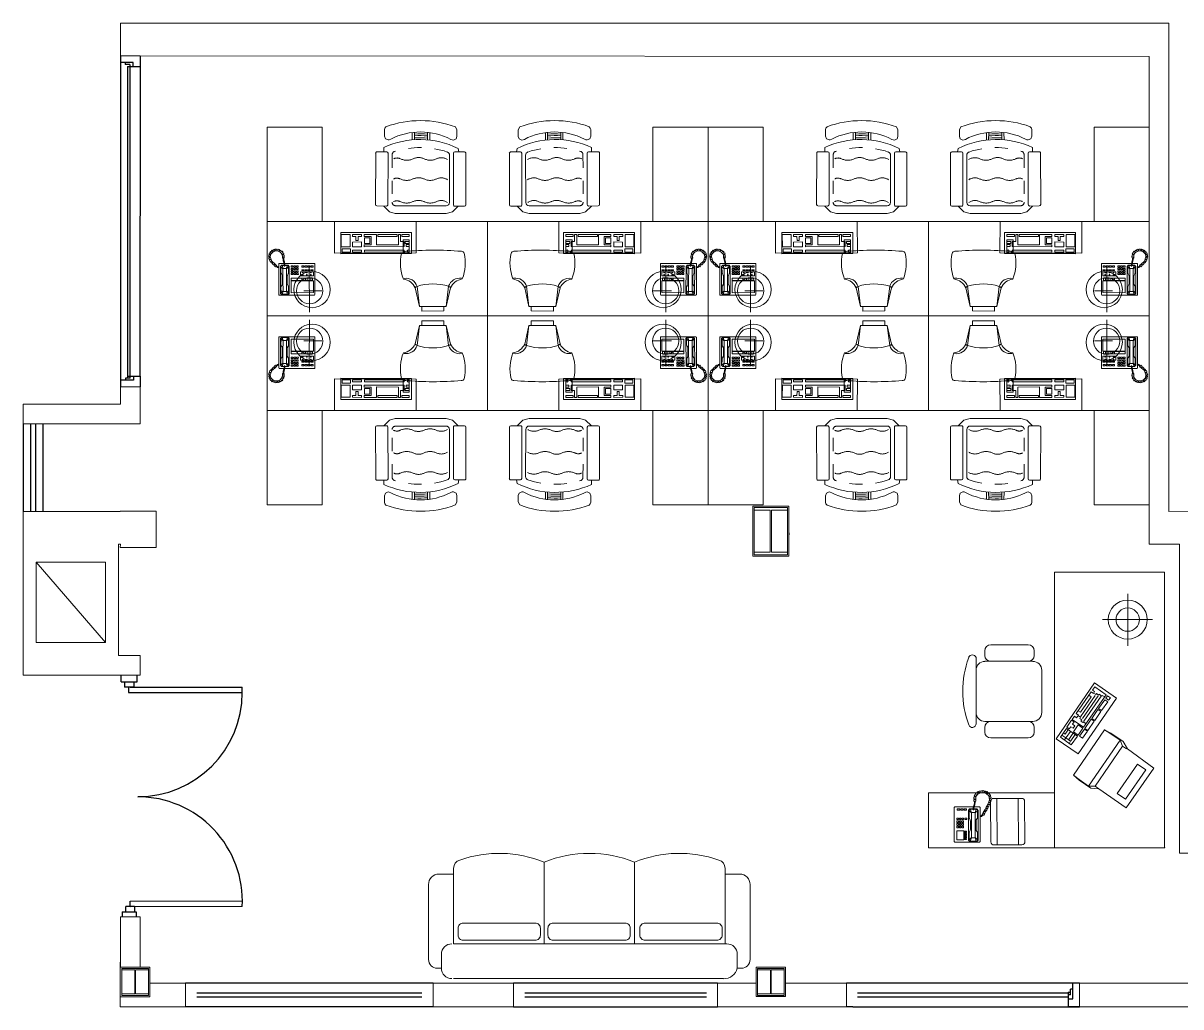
# Model space of a CAD drawing. Header units: metres. Extents: x 0 to 33, y -1109 to 20.
# Drawn here: x 19.23 to 28.05, y 12.66 to 20.16 of the extents above; entities that cross this region are included whole.
import ezdxf

# ---------------------------------------------------------------- set-up
doc = ezdxf.new("R2010")
doc.units = ezdxf.units.M
doc.header["$LTSCALE"] = 0.25
doc.linetypes.add('DASHED2', pattern=[0.375, 0.25, -0.125])
for name, color, linetype, lineweight in [('EDIFICIO', 7, 'Continuous', 18), ('ESTRUCTURAL', 7, 'Continuous', 15), ('MUEBLES', 9, 'Continuous', 5)]:
    doc.layers.add(name, color=color, linetype=linetype, lineweight=lineweight)
doc.layers.add('PUERTA', color=7, linetype='Continuous')
doc.layers.add('VENTANA', color=9, linetype='Continuous')
doc.layers.get('0').off()

# ---------------------------------------------------------------- blocks, each defined once
blk = doc.blocks.new('columna')
at = {"layer": 'ESTRUCTURAL'}
for p, q in [((-0.2558, 0.3603), (0, 0.3603)), ((-0.2558, 0.3404), (-0.2558, 0.3603)), ((-0.1335, 0.3604), (-0.1335, 0.3603)), ((-0.1223, 0.3604), (-0.1223, 0.3603)), ((0, 0.3603), (0, 0.3404)), ((-0.1335, 0.3404), (-0.2558, 0.3404)), ((-0.1335, 0.3404), (-0.1335, 0.0199)), ((0, 0.3404), (-0.1223, 0.3404)), ((-0.1223, 0.3404), (-0.1223, 0.0199)), ((-0.1335, 0.0199), (-0.2558, 0.0199)), ((-0.2558, 0.0199), (-0.2558, 0)), ((-0.2558, 0), (0, 0)), ((-0.1335, 0), (-0.1335, 0)), ((0, 0.0199), (-0.1223, 0.0199)), ((-0.1223, 0), (-0.1223, 0)), ((0, 0), (0, 0.0199))]:
    blk.add_line(p, q, dxfattribs=at)
blk = doc.blocks.new('iiiiiiiiiiiii')
at = {"layer": 'ESTRUCTURAL'}
for p, q in [((0.0101, 0.105), (0.0101, 0.204)), ((0.19299, 0.204), (0.19299, 0.105)), ((0.0101, 0.105), (0.19299, 0.105)), ((0.0101, 0), (0.0101, 0.099)), ((0.0101, 0.099), (0.19299, 0.099)), ((0.19299, 0.099), (0.19299, 0))]:
    blk.add_line(p, q, dxfattribs=at)
blk.add_lwpolyline([(0, 0.204), (0.204, 0.204), (0.204, 0), (0, 0)], close=True, dxfattribs=at)
blk = doc.blocks.new('pook')
at = {"layer": 'PUERTA'}
for p, q in [((0.111, 0.082), (0.111, 1.133)), ((0.161, 1.133), (0.111, 1.131)), ((0.161, 0.068), (0.161, 1.133)), ((2.114, 0.083), (2.113, 1.133)), ((2.164, 0.083), (2.163, 1.133)), ((0.06, 0.15), (0, 0.15)), ((0.061, 0), (0.06, 0.15)), ((0.06, 0.117), (0.11, 0.117)), ((0.11, 0.117), (0.11, 0.029)), ((2.164, 0.124), (2.164, 0.042)), ((2.164, 0.124), (2.214, 0.124)), ((2.214, 0.007), (2.214, 0.138)), ((2.214, 0.138), (2.259, 0.138)), ((0.061, 0), (0, 0)), ((0.06, 0.029), (0.11, 0.029)), ((0.11, 0.068), (0.16, 0.068)), ((2.164, 0.083), (2.114, 0.083)), ((2.214, 0.042), (2.164, 0.042)), ((2.214, 0.007), (2.259, 0.007))]:
    blk.add_line(p, q, dxfattribs=at)
for centre, radius, start, end in [((0.161, 0.156), 0.976, 0.0193, 90.0193), ((2.116, 0.156), 0.978, 87.208, 179.9706)]:
    blk.add_arc(centre, radius, start, end, dxfattribs=at)
blk = doc.blocks.new('A$C7FC67F2A')
for p, q in [((0, 0), (0, 1400)), ((0, 1400), (599.8, 1400)), ((599.8, 1400), (599.8, 0)), ((599.8, 1400), (599.8, 1050)), ((1199.8, 1400), (599.8, 1400)), ((1199.8, 1050), (1199.8, 1400)), ((132.1, 1322.9), (134.9, 1325.8)), ((134.9, 1325.8), (330.1, 1326.2)), ((307.8, 1334.6), (304.6, 1326.1)), ((311.8, 1338.6), (307.8, 1334.6)), ((310.3, 1326.1), (312, 1332.4)), ((314.5, 1341.6), (311.8, 1338.6)), ((312, 1332.4), (316.5, 1338.1)), ((315, 1349.3), (312.5, 1346.8)), ((312.5, 1346.8), (314.5, 1341.6)), ((319.2, 1347.3), (315, 1349.3)), ((320.5, 1354.6), (316.5, 1350.8)), ((316.5, 1350.8), (319.2, 1347.3)), ((316.5, 1338.1), (318.5, 1339.6)), ((318.5, 1339.6), (318.2, 1342.6)), ((318.2, 1342.6), (321.2, 1339.6)), ((328.7, 1351.6), (320.5, 1354.6)), ((321.2, 1339.6), (331.4, 1351.1)), ((330.9, 1365.8), (324.7, 1359.3)), ((324.7, 1359.3), (328.7, 1351.6)), ((330.1, 1326.2), (332.9, 1323.3)), ((339.9, 1364.3), (330.9, 1365.8)), ((331.4, 1351.1), (347.4, 1369.8)), ((332.9, 1323.3), (333, 1292.8)), ((341.6, 1376.3), (335.9, 1370.8)), ((335.9, 1370.8), (339.9, 1364.3)), ((347.8, 1374), (341.6, 1376.3)), ((355.5, 1385.3), (347, 1382.7)), ((347, 1382.7), (347.8, 1374.1)), ((347.8, 1370.1), (374.7, 1379.6)), ((358.7, 1377), (355.5, 1385.3)), ((365, 1388.1), (358.4, 1386.1)), ((358.4, 1386.1), (358.7, 1377)), ((370.7, 1382.1), (365, 1388.1)), ((374.9, 1391.3), (370.7, 1389.9)), ((370.7, 1389.9), (370.7, 1382.1)), ((374.7, 1379.6), (393.2, 1375.6)), ((377.5, 1382.5), (374.9, 1391.3)), ((381.7, 1389.9), (377.5, 1382.5)), ((387.5, 1388.8), (381.7, 1389.9)), ((387.2, 1379.9), (387.5, 1388.8)), ((394.9, 1386.8), (387.2, 1379.9)), ((393.2, 1375.6), (405.6, 1363)), ((400.7, 1384.5), (394.9, 1386.8)), ((398.1, 1376.2), (400.7, 1384.5)), ((405.8, 1380.2), (398.1, 1376.2)), ((411.4, 1329.3), (403.4, 1314.1)), ((405.6, 1363), (412.8, 1346.5)), ((409.3, 1376.5), (405.8, 1380.2)), ((405.9, 1368.5), (409.3, 1376.5)), ((413.6, 1371.9), (405.9, 1368.5)), ((410.2, 1361.3), (417.6, 1367.4)), ((418.8, 1362.2), (410.2, 1361.3)), ((412.8, 1346.5), (411.4, 1329.3)), ((412, 1323), (421.4, 1322.1)), ((417.7, 1316.1), (412, 1323)), ((417.6, 1367.4), (413.6, 1371.9)), ((415.3, 1351), (421.1, 1357.6)), ((423.1, 1350.8), (415.3, 1351)), ((415.4, 1342.2), (424.5, 1345.3)), ((423.7, 1340.2), (415.4, 1342.2)), ((415.4, 1331.9), (423.1, 1335.3)), ((423.1, 1328.2), (415.4, 1331.9)), ((421.1, 1357.6), (418.8, 1362.2)), ((421.4, 1322.1), (423.1, 1328.2)), ((424.5, 1345.3), (423.1, 1350.8)), ((423.1, 1335.3), (423.7, 1340.2)), ((132.5, 1099.4), (132.1, 1322.9)), ((136.4, 1307.4), (143.4, 1314.5)), ((136.5, 1264.9), (136.4, 1307.4)), ((143.5, 1259.3), (136.5, 1264.9)), ((137.8, 1304.5), (140.6, 1310.2)), ((156.2, 1297.5), (137.8, 1304.5)), ((137.9, 1270.6), (137.8, 1304.5)), ((156.2, 1277.7), (137.9, 1270.6)), ((137.9, 1270.6), (140.7, 1264.9)), ((140.6, 1310.2), (146.3, 1311.6)), ((140.7, 1264.9), (146.4, 1263.5)), ((143.4, 1314.5), (313.2, 1314.8)), ((314.7, 1259.6), (143.5, 1259.3)), ((146.3, 1311.6), (184.4, 1311.7)), ((146.3, 1311.6), (159, 1298.9)), ((146.4, 1263.5), (159.1, 1276.3)), ((146.4, 1263.5), (184.5, 1263.6)), ((159, 1298.9), (156.2, 1297.5)), ((156.2, 1297.5), (156.2, 1277.7)), ((159.1, 1276.3), (156.2, 1277.7)), ((222.7, 1299.1), (159, 1298.9)), ((222.7, 1276.4), (159.1, 1276.3)), ((184.4, 1311.7), (191.5, 1308.9)), ((184.5, 1263.6), (191.6, 1266.5)), ((191.5, 1308.9), (198.6, 1304.7)), ((191.6, 1266.5), (198.7, 1270.7)), ((198.6, 1304.7), (208.5, 1303.3)), ((198.7, 1270.7), (208.6, 1272.2)), ((208.5, 1303.3), (222.7, 1303.3)), ((208.6, 1272.2), (222.7, 1272.2)), ((249.5, 1303.4), (222.7, 1303.3)), ((222.7, 1299.1), (299, 1299.2)), ((222.7, 1276.4), (299.1, 1276.6)), ((249.6, 1272.2), (222.7, 1272.2)), ((259.4, 1304.8), (249.5, 1303.4)), ((259.5, 1270.8), (249.6, 1272.2)), ((266.5, 1309), (259.4, 1304.8)), ((266.6, 1266.6), (259.5, 1270.8)), ((273.6, 1311.9), (266.5, 1309)), ((273.7, 1263.8), (266.6, 1266.6)), ((311.8, 1312), (273.6, 1311.9)), ((311.8, 1263.9), (273.7, 1263.8)), ((311.8, 1312), (299, 1299.2)), ((299, 1299.2), (301.9, 1297.8)), ((299.1, 1276.6), (301.9, 1278)), ((311.8, 1263.9), (299.1, 1276.6)), ((301.9, 1297.8), (320.3, 1304.9)), ((301.9, 1297.8), (301.9, 1278)), ((301.9, 1278), (320.3, 1271)), ((317.4, 1310.6), (311.8, 1312)), ((317.5, 1265.3), (311.8, 1263.9)), ((313.2, 1314.8), (321.7, 1307.7)), ((321.7, 1266.7), (314.7, 1259.6)), ((327.4, 1291.6), (316, 1290.8)), ((316, 1290.8), (316, 1286.5)), ((316, 1286.5), (328.2, 1286.7)), ((320.3, 1304.9), (317.4, 1310.6)), ((320.3, 1271), (317.5, 1265.3)), ((320.3, 1291.1), (320.3, 1304.9)), ((320.3, 1271), (320.3, 1286.6)), ((321.7, 1307.7), (321.7, 1291.2)), ((321.7, 1286.6), (321.7, 1266.7)), ((336.5, 1293.6), (327.4, 1291.6)), ((328.2, 1286.7), (342.6, 1290.2)), ((333, 1287.9), (333.4, 1099.8)), ((350, 1297.1), (336.5, 1293.6)), ((342.6, 1290.2), (356, 1293.7)), ((356.9, 1298), (350, 1297.1)), ((356, 1293.7), (363.5, 1293.4)), ((364.3, 1297.7), (356.9, 1298)), ((363.5, 1293.4), (365.2, 1294.3)), ((368, 1302.9), (364.3, 1297.7)), ((365.2, 1294.3), (368.3, 1291.1)), ((374.6, 1301.7), (368, 1302.9)), ((368.3, 1291.1), (375.2, 1290.6)), ((373.6, 1298.9), (378.5, 1290.9)), ((375.2, 1290.6), (373.6, 1298.9)), ((389.7, 1303.2), (374.6, 1301.7)), ((378.5, 1290.9), (386.2, 1291.4)), ((386.2, 1291.4), (387.1, 1300.6)), ((387.1, 1300.6), (393.4, 1292.6)), ((403.4, 1314.1), (389.7, 1303.2)), ((393.4, 1292.6), (400, 1296.3)), ((400, 1296.3), (398.2, 1304.9)), ((398.2, 1304.9), (406.3, 1300.9)), ((406.3, 1300.9), (411.4, 1305.2)), ((411.4, 1305.2), (406.5, 1311.8)), ((406.5, 1311.8), (414.3, 1310.7)), ((414.3, 1310.7), (417.7, 1316.1)), ((222.8, 1246.7), (147.8, 1246.6)), ((147.8, 1246.6), (148.1, 1105.1)), ((223.1, 1105.3), (222.8, 1246.7)), ((239.7, 1246.8), (225.6, 1246.7)), ((225.6, 1246.7), (225.9, 1110.9)), ((225.7, 1178.8), (239.9, 1178.9)), ((240, 1111), (239.7, 1246.8)), ((255.4, 1188.8), (255.6, 1105.3)), ((280.9, 1188.8), (255.4, 1188.8)), ((262.4, 1246.8), (270.9, 1246.8)), ((262.4, 1235.5), (262.4, 1246.8)), ((270.9, 1235.5), (262.4, 1235.5)), ((262.4, 1218.5), (262.4, 1229.8)), ((262.4, 1229.8), (270.9, 1229.8)), ((270.9, 1218.5), (262.4, 1218.5)), ((262.4, 1212.9), (270.9, 1212.9)), ((262.5, 1201.5), (262.4, 1212.9)), ((271, 1201.6), (262.5, 1201.5)), ((270.9, 1246.8), (270.9, 1235.5)), ((270.9, 1229.8), (270.9, 1218.5)), ((270.9, 1212.9), (271, 1201.6)), ((277.9, 1246.8), (286.4, 1246.9)), ((278, 1235.5), (277.9, 1246.8)), ((286.4, 1235.5), (278, 1235.5)), ((278, 1229.9), (286.5, 1229.9)), ((278, 1218.5), (278, 1229.9)), ((286.5, 1218.6), (278, 1218.5)), ((278, 1212.9), (286.5, 1212.9)), ((278, 1201.6), (278, 1212.9)), ((286.5, 1201.6), (278, 1201.6)), ((281, 1105.4), (280.9, 1188.8)), ((286.4, 1246.9), (286.4, 1235.5)), ((286.5, 1229.9), (286.5, 1218.6)), ((286.5, 1212.9), (286.5, 1201.6)), ((288, 1180.4), (288, 1166.2)), ((293.6, 1180.4), (288, 1180.4)), ((293.5, 1246.9), (302, 1246.9)), ((293.5, 1235.6), (293.5, 1246.9)), ((302, 1235.6), (293.5, 1235.6)), ((293.7, 1166.2), (293.6, 1180.4)), ((295, 1218.6), (294.9, 1229.9)), ((294.9, 1229.9), (303.4, 1229.9)), ((303.5, 1218.6), (295, 1218.6)), ((295, 1201.6), (295, 1212.9)), ((295, 1212.9), (303.5, 1212.9)), ((303.5, 1201.6), (295, 1201.6)), ((302, 1246.9), (302, 1235.6)), ((303.4, 1229.9), (303.5, 1218.6)), ((303.5, 1212.9), (303.5, 1201.6)), ((309.2, 1166.3), (309.2, 1180.4)), ((309.2, 1180.4), (317.7, 1180.4)), ((310.5, 1235.6), (310.5, 1246.9)), ((310.5, 1246.9), (319, 1246.9)), ((319, 1235.6), (310.5, 1235.6)), ((310.5, 1229.9), (319, 1229.9)), ((310.5, 1218.6), (310.5, 1229.9)), ((319, 1218.6), (310.5, 1218.6)), ((310.5, 1213), (319, 1213)), ((310.6, 1201.6), (310.5, 1213)), ((319, 1201.7), (310.6, 1201.6)), ((317.7, 1180.4), (317.7, 1166.3)), ((319, 1246.9), (319, 1235.6)), ((319, 1229.9), (319, 1218.6)), ((319, 1213), (319, 1201.7)), ((24, 1131.3), (314.7, 1131.9)), ((148.1, 1105.1), (223.1, 1105.3)), ((159, 1052), (158.7, 1166.5)), ((225.8, 1167.5), (239.9, 1167.5)), ((225.8, 1156.2), (239.9, 1156.2)), ((225.8, 1144.9), (239.9, 1144.9)), ((225.8, 1133.6), (240, 1133.6)), ((225.8, 1122.3), (240, 1122.3)), ((225.9, 1110.9), (240, 1111)), ((255.6, 1105.3), (281, 1105.4)), ((258.3, 1174.7), (258.3, 1170.4)), ((262.5, 1174.7), (258.3, 1174.7)), ((258.3, 1170.4), (262.5, 1170.4)), ((258.3, 1149.2), (258.3, 1145)), ((262.6, 1149.2), (258.3, 1149.2)), ((258.3, 1145), (262.6, 1145)), ((262.6, 1123.7), (258.4, 1123.7)), ((258.4, 1123.7), (258.4, 1119.5)), ((258.4, 1119.5), (262.6, 1119.5)), ((262.5, 1170.4), (262.5, 1174.7)), ((262.6, 1145), (262.6, 1149.2)), ((262.6, 1119.5), (262.6, 1123.7)), ((273.8, 1174.7), (273.8, 1170.4)), ((278.1, 1174.7), (273.8, 1174.7)), ((273.8, 1170.4), (278.1, 1170.5)), ((273.9, 1149.2), (273.9, 1145)), ((278.1, 1149.2), (273.9, 1149.2)), ((273.9, 1145), (278.1, 1145)), ((273.9, 1123.8), (273.9, 1119.5)), ((278.2, 1123.8), (273.9, 1123.8)), ((273.9, 1119.5), (278.2, 1119.5)), ((278.1, 1170.5), (278.1, 1174.7)), ((278.1, 1145), (278.1, 1149.2)), ((278.2, 1119.5), (278.2, 1123.8)), ((288, 1166.2), (293.7, 1166.2)), ((293.7, 1160.6), (288, 1160.6)), ((288, 1160.6), (288, 1146.4)), ((288, 1146.4), (293.7, 1146.4)), ((293.7, 1140.8), (288, 1140.8)), ((288, 1140.8), (288.1, 1126.6)), ((288.1, 1126.6), (293.7, 1126.6)), ((293.7, 1121), (288.1, 1121)), ((288.1, 1121), (288.1, 1106.8)), ((288.1, 1106.8), (293.8, 1106.8)), ((293.7, 1146.4), (293.7, 1160.6)), ((293.7, 1126.6), (293.7, 1140.8)), ((293.8, 1106.8), (293.7, 1121)), ((317.7, 1166.3), (309.2, 1166.3)), ((309.3, 1146.5), (309.2, 1160.6)), ((309.2, 1160.6), (317.7, 1160.6)), ((317.7, 1146.5), (309.3, 1146.5)), ((309.3, 1126.7), (309.3, 1140.8)), ((309.3, 1140.8), (317.8, 1140.8)), ((317.8, 1126.7), (309.3, 1126.7)), ((309.3, 1106.9), (309.3, 1121)), ((309.3, 1121), (317.8, 1121)), ((317.8, 1106.9), (309.3, 1106.9)), ((317.7, 1160.6), (317.7, 1146.5)), ((317.8, 1140.8), (317.8, 1126.7)), ((317.8, 1121), (317.8, 1106.9)), ((132.5, 1099.4), (135.4, 1096.6)), ((135.4, 1096.6), (330.6, 1097)), ((330.6, 1097), (333.4, 1099.8)), ((599.8, 1050), (1199.8, 1050)), ((597.6, 972.4), (399.6, 971.8)), ((401.1, 452.5), (399.6, 971.8)), ((395.4, 932.2), (530, 932.4)), ((396.3, 482.2), (395.4, 932.2)), ((404.8, 922.9), (426.9, 923)), ((404.9, 870.8), (404.8, 922.9)), ((426.9, 923), (427, 870.8)), ((438.6, 928.8), (516.7, 929)), ((438.7, 872.3), (438.6, 928.8)), ((516.7, 929), (516.8, 872.5)), ((530.9, 482.4), (530, 932.4)), ((427, 870.8), (404.9, 870.8)), ((405.6, 800.8), (405.5, 857.3)), ((405.5, 857.3), (418, 857.3)), ((418, 857.3), (418.1, 800.8)), ((516.8, 872.5), (438.7, 872.3)), ((438.9, 800.8), (438.7, 857.4)), ((438.7, 857.4), (469.5, 857.4)), ((469.5, 857.4), (469.6, 800.9)), ((478.8, 835.8), (504.4, 835.9)), ((478.8, 822.5), (478.8, 835.8)), ((504.4, 822.6), (478.8, 822.5)), ((504.3, 857.5), (516.8, 857.5)), ((504.4, 835.9), (504.3, 857.5)), ((504.5, 801), (504.4, 822.6)), ((516.8, 857.5), (516.9, 801)), ((418.1, 800.8), (405.6, 800.8)), ((405.7, 782.5), (418.1, 782.5)), ((406.2, 530.7), (405.7, 782.5)), ((418.1, 782.5), (418.6, 530.7)), ((469.6, 800.9), (438.9, 800.8)), ((439.7, 782.6), (452.2, 782.6)), ((440.2, 530.5), (439.7, 782.6)), ((452.2, 782.6), (452.3, 739.4)), ((452.3, 739.4), (504.6, 739.5)), ((460.6, 747.7), (460.5, 781.8)), ((460.5, 781.8), (496.8, 781.8)), ((496.9, 747.8), (460.6, 747.7)), ((496.8, 781.8), (496.9, 747.8)), ((516.9, 801), (504.5, 801)), ((504.5, 782.7), (516.9, 782.7)), ((504.6, 739.5), (504.5, 782.7)), ((516.9, 782.7), (517.1, 704.6)), ((517.1, 704.6), (451, 704.5)), ((451, 704.5), (451.3, 565.7)), ((504.9, 574.1), (504.7, 697.9)), ((504.7, 697.9), (517.1, 697.9)), ((517.1, 697.9), (517.4, 574.1)), ((698.2, 640.5), (698.3, 702.6)), ((706.9, 711.2), (1036.2, 710.5)), ((1042.8, 702.1), (1042.7, 640.7)), ((651.4, 586), (661.8, 622.4)), ((661.8, 622.4), (698.2, 659.3)), ((706.7, 632.6), (1033.8, 631.8)), ((1042.7, 658.8), (1069.8, 659.6)), ((1125.1, 648.4), (1117.5, 632.2)), ((1117.5, 632.2), (1118.4, 624.3)), ((1118.4, 624.3), (1123.2, 615.4)), ((1141.6, 654.9), (1125.1, 648.4)), ((1183, 654.6), (1141.6, 654.9)), ((1193.4, 651.9), (1183, 654.6)), ((1201.3, 645.3), (1193.4, 651.9)), ((483.4, 536.8), (401.3, 536.7)), ((401.3, 536.7), (401.4, 497)), ((418.6, 530.7), (406.2, 530.7)), ((473.4, 529.9), (440.2, 530.5)), ((440.3, 497), (440.3, 516.7)), ((440.3, 516.7), (452.7, 516.7)), ((451.3, 565.7), (517.4, 565.8)), ((452.7, 516.7), (452.8, 497.1)), ((461, 522.5), (473.5, 522.6)), ((461.1, 497.1), (461, 522.5)), ((517.4, 552.5), (473.4, 552.4)), ((473.4, 552.4), (473.4, 529.9)), ((473.5, 522.6), (473.5, 497.1)), ((483.5, 497.1), (483.4, 536.8)), ((517.4, 574.1), (504.9, 574.1)), ((505.1, 497.2), (505, 544.2)), ((505, 544.2), (517.4, 544.2)), ((517.4, 565.8), (517.4, 552.5)), ((517.4, 544.2), (517.5, 497.2)), ((650.7, 263.4), (651.4, 586)), ((700.2, 584.7), (699.2, 263.9)), ((178, 459.8), (60, 432.1)), ((60, 432.1), (187.9, 447.9)), ((396.3, 482.2), (530.9, 482.4)), ((599, 453.1), (401.1, 452.5)), ((401.4, 497), (483.5, 497.1)), ((452.8, 497.1), (440.3, 497)), ((473.5, 497.1), (461.1, 497.1)), ((517.5, 497.2), (505.1, 497.2)), ((1166.6, 463.9), (1118.3, 464)), ((1163.3, 478.3), (1118.4, 478.4)), ((31.4, 417.3), (60, 417.3)), ((31.4, 417.3), (31.7, 277.3)), ((60, 432.1), (60.4, 262.6)), ((1116.8, 380.9), (1165.9, 381.1)), ((1116.9, 366.5), (1162.7, 366.7)), ((31.7, 277.3), (60.3, 277.3)), ((60.4, 262.6), (188.3, 247.3)), ((60.4, 262.6), (178.5, 235.3)), ((661.5, 223.9), (650.7, 263.4)), ((697.1, 187.8), (661.5, 223.9)), ((1020.6, 241.6), (720.8, 242.3)), ((1117.4, 224.9), (1116.7, 216.6)), ((1121.5, 233.4), (1117.4, 224.9)), ((697.2, 209.5), (697, 147.4)), ((705.8, 217.4), (1032.9, 216.7)), ((1041.6, 146.4), (1041.7, 207.8)), ((1064, 187.6), (1041.6, 182.5)), ((1116.7, 216.6), (1125.2, 200.4)), ((1125.2, 200.4), (1140.6, 194.9)), ((1140.6, 194.9), (1181.5, 194.9)), ((1181.5, 194.9), (1200.5, 204.3)), ((705.6, 138.8), (1034.9, 138)), ((0, 0), (599.8, 0))]:
    blk.add_line(p, q)
at = {"linetype": 'DASHED2', "ltscale": 50}
blk.add_line((1024.7, 605.6), (721.9, 606.3), dxfattribs=at)
for centre, radius in [((167.5, 1114.6), 115.1), ((160.5, 1129.9), 83.4), ((412.1, 504.1), 7.47)]:
    blk.add_circle(centre, radius)
for centre, radius, start, end in [((706.9, 702.6), 8.62, 89.9117, 179.78568), ((1034.2, 702.1), 8.62, 359.86679, 89.9117), ((706.8, 641.2), 8.62, 179.8416, 269.9117), ((1034, 640.7), 8.62, 269.9117, 359.86679), ((574.2, 429.7), 546.4, 333.69605, 24.88146), ((748.6, 426), 419.7, 332.68073, 26.82105), ((608.9, 425.9), 631.8, 339.46721, 20.31816), ((136.6, 549.5), 98.8, 294.79911, 351.36455), ((165.3, 518.4), 74, 287.76084, 9.31244), ((336.3, 269.2), 284.5, 77.55488, 111.02159), ((393.7, 515), 17.9, 356.06927, 70.89231), ((-1765.2, 342.8), 2182.8, 355.3566, 4.88798), ((168.5, 441.9), 20.3, 17.23062, 61.98801), ((-129.2, 347), 332.7, 342.56254, 17.66791), ((585.7, 429.7), 546.4, 354.87885, 3.59711), ((598.8, 429.7), 546.4, 354.88731, 3.59853), ((610, 429.6), 546.4, 354.89453, 3.59975), ((168.9, 253.2), 20.3, 298.24244, 342.99983), ((137.4, 145.5), 98.8, 8.86591, 65.43135), ((166, 176.7), 74, 350.91802, 72.46962), ((720.8, 263.9), 21.6, 179.82859, 269.87014), ((1020.7, 263.2), 21.6, 269.87014, 341.48609), ((336, 426.6), 284.5, 249.21298, 282.67987), ((392.5, 166), 17.9, 289.33814, 4.16119), ((705.7, 147.4), 8.62, 179.95461, 269.82859), ((705.8, 208.8), 8.62, 89.82859, 179.89869), ((1033.1, 207.8), 8.62, 359.8735, 89.82859), ((1032.9, 146.4), 8.62, 269.82859, 359.8735)]:
    blk.add_arc(centre, radius, start, end)
for centre, radius, start, end in [((721.8, 584.7), 21.6, 89.87014, 179.82859), ((682.3, 575.8), 48.7, 334.19481, 25.54548), ((826.4, 575.5), 48.7, 334.19481, 25.54548), ((954.4, 575.2), 48.7, 334.19481, 25.54548), ((1024.7, 584), 21.6, 17.08144, 89.87014), ((523, 429.8), 546.4, 341.48609, 17.08144), ((810.2, 514), 93.4, 154.19481, 205.54548), ((954.3, 513.6), 93.4, 154.19481, 205.54548), ((1082.3, 513.3), 93.4, 154.19481, 205.54548), ((653, 438.9), 80.8, 334.19481, 25.54548), ((797.1, 438.5), 80.8, 334.19481, 25.54548), ((925.2, 438.2), 80.8, 334.19481, 25.54548), ((806.3, 364.7), 89.5, 154.19481, 205.54548), ((950.4, 364.4), 89.5, 154.19481, 205.54548), ((1078.5, 364.1), 89.5, 154.19481, 205.54548), ((658.8, 294.2), 73.9, 327.46554, 25.54548), ((802.9, 293.9), 73.9, 327.46554, 25.54548), ((931, 293.6), 73.9, 327.46554, 25.54548)]:
    blk.add_arc(centre, radius, start, end, dxfattribs=at)
blk = doc.blocks.new('A$C1C031582')
for p, q in [((1167, 3500), (1167, 746)), ((2566, 3500), (1167, 3500)), ((2566, 0), (2566, 3500)), ((1631, 2564), (1631, 3224)), ((1955, 2900), (1321, 2900)), ((2822, 2503), (2822, 2444)), ((3374, 2579), (2898, 2579)), ((3449, 2444), (3449, 2503)), ((2898, 2369), (2839, 2369)), ((2898, 2369), (3374, 2369)), ((3447, 2369), (3374, 2369)), ((3560, 2416), (3560, 2255)), ((2726, 2255), (2726, 1718)), ((3560, 2255), (3560, 1718)), ((3560, 1718), (3560, 1605)), ((2822, 1529), (2822, 1470)), ((2839, 1605), (2898, 1605)), ((3374, 1605), (2898, 1605)), ((3374, 1605), (3447, 1605)), ((3449, 1470), (3449, 1529)), ((3560, 1605), (3560, 1576)), ((2898, 1395), (3374, 1395)), ((1167, 0), (1167, 743)), ((2566, 700), (4166, 700)), ((3336, 628), (2983, 628)), ((4166, 700), (4166, 0)), ((4166, 0), (1167, 0)), ((3332, 36), (2979, 38))]:
    blk.add_line(p, q)
at = {"linetype": 'ByBlock'}
for p, q in [((2055, 2093), (1776, 1900)), ((2544, 1385), (2055, 2093)), ((1891, 1932), (1854, 1906)), ((1914, 1899), (1891, 1932)), ((1910, 1944), (2054, 2044)), ((2196, 1530), (1910, 1944)), ((1934, 1920), (1957, 1936)), ((1957, 1936), (1964, 1926)), ((1964, 1926), (1996, 1949)), ((1972, 1925), (2190, 1608)), ((1996, 1949), (2003, 1940)), ((2003, 1940), (2031, 1959)), ((2009, 1930), (2209, 1641)), ((2031, 1959), (2040, 1945)), ((2040, 1945), (2068, 1964)), ((2047, 1936), (2233, 1665)), ((2054, 2044), (2083, 2002)), ((2083, 2002), (2055, 1983)), ((2055, 1983), (2071, 1960)), ((2071, 1960), (2099, 1979)), ((2099, 1979), (2289, 1704)), ((2128, 1937), (2100, 1918)), ((2100, 1918), (2236, 1722)), ((1776, 1900), (2264, 1192)), ((1854, 1906), (1877, 1873)), ((1877, 1873), (1914, 1899)), ((1927, 1880), (1889, 1855)), ((1889, 1855), (1967, 1743)), ((2004, 1768), (1927, 1880)), ((1967, 1743), (2004, 1768)), ((2014, 1755), (1976, 1729)), ((1976, 1729), (2053, 1617)), ((2091, 1643), (2014, 1755)), ((2053, 1617), (2091, 1643)), ((2097, 1633), (2060, 1608)), ((2178, 1517), (2097, 1633)), ((2341, 1629), (2196, 1530)), ((2241, 1644), (2218, 1627)), ((2218, 1627), (2231, 1609)), ((2260, 1677), (2232, 1658)), ((2232, 1658), (2241, 1644)), ((2236, 1722), (2263, 1741)), ((2289, 1704), (2261, 1685)), ((2261, 1685), (2284, 1652)), ((2284, 1652), (2312, 1671)), ((2312, 1671), (2341, 1629)), ((2347, 1620), (2314, 1598)), ((2408, 1532), (2347, 1620)), ((1928, 1496), (1847, 1454)), ((1850, 1449), (1928, 1496)), ((2323, 923), (1928, 1496)), ((2060, 1608), (2140, 1491)), ((2140, 1491), (2178, 1517)), ((2184, 1508), (2147, 1482)), ((2147, 1482), (2208, 1393)), ((2197, 1599), (2169, 1580)), ((2245, 1419), (2184, 1508)), ((2203, 1590), (2197, 1599)), ((2231, 1609), (2203, 1590)), ((2263, 1562), (2203, 1520)), ((2203, 1520), (2264, 1432)), ((2324, 1474), (2263, 1562)), ((2264, 1432), (2324, 1474)), ((2413, 1514), (2273, 1418)), ((2334, 1570), (2306, 1550)), ((2306, 1550), (2328, 1518)), ((2314, 1598), (2334, 1570)), ((2328, 1518), (2356, 1537)), ((2356, 1537), (2376, 1509)), ((2362, 1479), (2417, 1400)), ((2376, 1509), (2408, 1532)), ((2393, 1494), (2428, 1442)), ((2490, 1403), (2413, 1514)), ((1693, 1348), (1639, 1256)), ((1847, 1454), (1693, 1348)), ((1699, 1290), (1729, 1365)), ((1729, 1365), (1850, 1449)), ((2131, 783), (1729, 1365)), ((2208, 1393), (2245, 1419)), ((2264, 1192), (2544, 1385)), ((2273, 1418), (2351, 1306)), ((2301, 1437), (2356, 1358)), ((2333, 1452), (2384, 1377)), ((2351, 1306), (2490, 1403)), ((2420, 1395), (2359, 1353)), ((2359, 1353), (2375, 1330)), ((2471, 1431), (2420, 1395)), ((2420, 1395), (2436, 1372)), ((2428, 1442), (2452, 1458)), ((1639, 1256), (1305, 1012)), ((1652, 1257), (1699, 1290)), ((2049, 782), (1699, 1290)), ((1403, 990), (1511, 1064)), ((1511, 1064), (1768, 691)), ((1305, 1012), (1653, 508)), ((1403, 990), (1661, 617)), ((2250, 859), (2323, 923)), ((2252, 867), (2323, 923)), ((1653, 508), (2002, 750)), ((2002, 750), (2049, 782)), ((2002, 750), (2101, 756)), ((2049, 782), (2131, 783)), ((2101, 756), (2250, 859)), ((2131, 783), (2252, 867)), ((1661, 617), (1768, 691)), ((2939, 78), (2943, 588)), ((3020, 38), (3024, 622)), ((3291, 36), (3296, 620)), ((3385, 624), (3365, 618)), ((3365, 618), (3368, 602)), ((3371, 646), (3368, 633)), ((3368, 633), (3385, 624)), ((3368, 602), (3386, 602)), ((3391, 646), (3371, 646)), ((3386, 602), (3372, 589)), ((3372, 589), (3377, 575)), ((3381, 675), (3375, 663)), ((3375, 663), (3391, 646)), ((3399, 670), (3381, 675)), ((3398, 695), (3390, 687)), ((3390, 687), (3399, 670)), ((3391, 611), (3400, 659)), ((3412, 551), (3391, 611)), ((3416, 687), (3398, 695)), ((3400, 659), (3428, 686)), ((3419, 713), (3409, 704)), ((3409, 704), (3416, 687)), ((3432, 697), (3419, 713)), ((3428, 686), (3465, 702)), ((3440, 721), (3430, 716)), ((3430, 716), (3432, 697)), ((3455, 708), (3440, 721)), ((3456, 725), (3455, 708)), ((3468, 728), (3456, 725)), ((3465, 702), (3503, 699)), ((3475, 708), (3468, 728)), ((3479, 726), (3475, 708)), ((3490, 725), (3479, 726)), ((3498, 708), (3490, 725)), ((3506, 725), (3498, 708)), ((3503, 699), (3537, 681)), ((3519, 721), (3506, 725)), ((3517, 700), (3519, 721)), ((3533, 713), (3517, 700)), ((3545, 705), (3533, 713)), ((3537, 681), (3561, 651)), ((3542, 688), (3545, 705)), ((3557, 699), (3542, 688)), ((3566, 688), (3557, 699)), ((3558, 670), (3566, 688)), ((3577, 674), (3558, 670)), ((3561, 651), (3565, 611)), ((3565, 611), (3562, 596)), ((3562, 596), (3573, 588)), ((3567, 645), (3585, 659)), ((3587, 643), (3567, 645)), ((3571, 615), (3589, 626)), ((3589, 612), (3571, 615)), ((3585, 659), (3577, 674)), ((3581, 589), (3588, 596)), ((3583, 586), (3581, 589)), ((3589, 626), (3587, 643)), ((3588, 596), (3589, 612)), ((3376, 588), (3372, 75)), ((3377, 575), (3397, 575)), ((3397, 575), (3379, 568)), ((3379, 568), (3384, 549)), ((3384, 549), (3403, 551)), ((3403, 551), (3392, 533)), ((3392, 533), (3399, 523)), ((3399, 523), (3417, 528)), ((3417, 528), (3407, 511)), ((3407, 511), (3414, 497)), ((3433, 514), (3412, 551)), ((3414, 497), (3431, 503)), ((3431, 503), (3420, 488)), ((3420, 488), (3426, 474)), ((3426, 474), (3444, 482)), ((3444, 482), (3430, 467)), ((3430, 467), (3435, 457)), ((3431, 509), (3433, 514)), ((3435, 508), (3431, 509)), ((3449, 482), (3435, 508)), ((3435, 457), (3454, 463)), ((3454, 463), (3444, 444)), ((3444, 444), (3449, 435)), ((3469, 447), (3449, 482)), ((3480, 428), (3469, 447)), ((3510, 512), (3516, 518)), ((3510, 78), (3510, 512)), ((3516, 518), (3584, 518)), ((3535, 474), (3551, 493)), ((3535, 96), (3535, 474)), ((3545, 483), (3541, 471)), ((3541, 471), (3570, 442)), ((3541, 471), (3541, 386)), ((3557, 490), (3545, 483)), ((3551, 493), (3588, 493)), ((3573, 449), (3557, 490)), ((3588, 490), (3557, 490)), ((3570, 442), (3573, 449)), ((3570, 273), (3570, 442)), ((3573, 588), (3573, 571)), ((3573, 571), (3575, 556)), ((3573, 449), (3617, 449)), ((3575, 556), (3582, 526)), ((3582, 569), (3583, 586)), ((3590, 539), (3582, 569)), ((3582, 526), (3587, 505)), ((3587, 505), (3589, 480)), ((3589, 480), (3598, 480)), ((3598, 507), (3590, 539)), ((3595, 518), (3831, 518)), ((3598, 480), (3598, 507)), ((3598, 493), (3642, 493)), ((3633, 490), (3598, 490)), ((3617, 449), (3633, 490)), ((3620, 442), (3617, 449)), ((3648, 471), (3620, 442)), ((3620, 273), (3620, 442)), ((3633, 490), (3645, 483)), ((3642, 493), (3658, 477)), ((3645, 483), (3648, 471)), ((3648, 471), (3648, 386)), ((3658, 477), (3658, 96)), ((3680, 496), (3680, 477)), ((3711, 496), (3680, 496)), ((3680, 477), (3711, 477)), ((3711, 477), (3711, 496)), ((3724, 496), (3724, 477)), ((3755, 496), (3724, 496)), ((3724, 477), (3755, 477)), ((3755, 477), (3755, 496)), ((3768, 496), (3768, 477)), ((3799, 496), (3768, 496)), ((3768, 477), (3799, 477)), ((3799, 477), (3799, 496)), ((3831, 518), (3837, 512)), ((3837, 512), (3837, 78)), ((3449, 435), (3465, 440)), ((3465, 440), (3455, 423)), ((3455, 423), (3458, 416)), ((3458, 416), (3465, 414)), ((3465, 414), (3476, 414)), ((3473, 422), (3480, 428)), ((3479, 422), (3473, 422)), ((3476, 414), (3485, 402)), ((3483, 418), (3479, 422)), ((3491, 412), (3483, 418)), ((3485, 402), (3493, 397)), ((3498, 407), (3491, 412)), ((3493, 397), (3510, 395)), ((3510, 405), (3498, 407)), ((3541, 386), (3548, 370)), ((3548, 370), (3557, 354)), ((3557, 354), (3560, 332)), ((3560, 332), (3560, 273)), ((3633, 354), (3630, 332)), ((3630, 332), (3630, 273)), ((3642, 370), (3633, 354)), ((3648, 386), (3642, 370)), ((3677, 376), (3702, 376)), ((3677, 358), (3677, 376)), ((3702, 358), (3677, 358)), ((3702, 376), (3702, 358)), ((3721, 376), (3740, 376)), ((3721, 358), (3721, 376)), ((3740, 358), (3721, 358)), ((3721, 323), (3721, 342)), ((3721, 342), (3740, 342)), ((3740, 323), (3721, 323)), ((3721, 307), (3740, 307)), ((3721, 288), (3721, 307)), ((3740, 376), (3740, 358)), ((3740, 342), (3740, 323)), ((3740, 307), (3740, 288)), ((3752, 358), (3752, 376)), ((3752, 376), (3771, 376)), ((3771, 358), (3752, 358)), ((3752, 323), (3752, 342)), ((3752, 342), (3771, 342)), ((3771, 323), (3752, 323)), ((3752, 307), (3771, 307)), ((3752, 288), (3752, 307)), ((3771, 376), (3771, 358)), ((3771, 342), (3771, 323)), ((3771, 307), (3771, 288)), ((3784, 376), (3803, 376)), ((3784, 358), (3784, 376)), ((3803, 358), (3784, 358)), ((3784, 342), (3803, 342)), ((3784, 323), (3784, 342)), ((3803, 323), (3784, 323)), ((3784, 307), (3803, 307)), ((3784, 288), (3784, 307)), ((3803, 376), (3803, 358)), ((3803, 342), (3803, 323)), ((3803, 307), (3803, 288)), ((3541, 188), (3548, 203)), ((3541, 103), (3541, 188)), ((3548, 203), (3557, 219)), ((3557, 219), (3560, 241)), ((3560, 241), (3560, 273)), ((3570, 273), (3570, 131)), ((3620, 273), (3620, 131)), ((3630, 241), (3630, 273)), ((3633, 219), (3630, 241)), ((3642, 203), (3633, 219)), ((3648, 188), (3642, 203)), ((3648, 103), (3648, 188)), ((3680, 210), (3680, 200)), ((3705, 210), (3680, 210)), ((3680, 200), (3705, 200)), ((3680, 191), (3680, 181)), ((3705, 191), (3680, 191)), ((3680, 181), (3705, 181)), ((3705, 172), (3680, 172)), ((3680, 172), (3680, 162)), ((3680, 162), (3705, 162)), ((3680, 153), (3680, 144)), ((3705, 153), (3680, 153)), ((3705, 200), (3705, 210)), ((3705, 181), (3705, 191)), ((3705, 162), (3705, 172)), ((3705, 144), (3705, 153)), ((3714, 216), (3806, 216)), ((3714, 100), (3714, 216)), ((3740, 288), (3721, 288)), ((3721, 273), (3740, 273)), ((3721, 254), (3721, 273)), ((3740, 254), (3721, 254)), ((3740, 273), (3740, 254)), ((3771, 288), (3752, 288)), ((3752, 254), (3752, 273)), ((3752, 273), (3771, 273)), ((3771, 254), (3752, 254)), ((3771, 273), (3771, 254)), ((3803, 288), (3784, 288)), ((3784, 273), (3803, 273)), ((3784, 254), (3784, 273)), ((3803, 254), (3784, 254)), ((3803, 273), (3803, 254)), ((3806, 216), (3806, 100)), ((3516, 71), (3510, 78)), ((3831, 71), (3516, 71)), ((3551, 81), (3535, 96)), ((3541, 103), (3570, 131)), ((3545, 90), (3541, 103)), ((3557, 84), (3545, 90)), ((3645, 81), (3551, 81)), ((3573, 125), (3557, 84)), ((3633, 84), (3557, 84)), ((3570, 131), (3573, 125)), ((3573, 125), (3617, 125)), ((3620, 131), (3617, 125)), ((3617, 125), (3633, 84)), ((3648, 103), (3620, 131)), ((3633, 84), (3645, 90)), ((3645, 90), (3648, 103)), ((3658, 96), (3645, 81)), ((3680, 144), (3705, 144)), ((3680, 134), (3680, 125)), ((3705, 134), (3680, 134)), ((3680, 125), (3705, 125)), ((3680, 115), (3680, 106)), ((3705, 115), (3680, 115)), ((3680, 106), (3705, 106)), ((3705, 125), (3705, 134)), ((3705, 106), (3705, 115)), ((3806, 100), (3714, 100)), ((3837, 78), (3831, 71))]:
    blk.add_line(p, q, dxfattribs=at)
for radius in [248, 148]:
    blk.add_circle((1635, 2898), radius)
for centre, radius, start, end in [((2898, 2503), 75.6, 90, 180), ((3374, 2503), 75.6, 0, 90), ((2839, 2255), 113, 90, 180), ((2898, 2444), 75.6, 180, 270), ((3374, 2444), 75.6, 270, 0), ((3447, 2255), 113, 0, 90), ((3607, 2399), 50.2, 20.0456, 159.9544), ((2490, 1991), 1239, 339.6389, 20.0456), ((2839, 1718), 113, 180, 270), ((3447, 1718), 113, 270, 0), ((2898, 1529), 75.6, 90, 180), ((2898, 1470), 75.6, 180, 270), ((3374, 1529), 75.6, 0, 90), ((3374, 1470), 75.6, 270, 0), ((3608, 1576), 47.4, 180, 339.6389), ((2983, 588), 40, 90, 179.5491), ((3336, 588), 40, 359.5491, 90), ((2979, 78), 40, 179.5491, 269.603), ((3332, 76), 40, 269.603, 359.5491)]:
    blk.add_arc(centre, radius, start, end)
for p in [(1167, 0), (2566, 0)]:
    blk.add_point(p, dxfattribs=at)
blk = doc.blocks.new('sl05-2')
for p, q in [((-1.0284, 0), (1.0284, 0)), ((-1.1645, -0.0796), (-1.133, -0.0796)), ((-1.133, -0.0796), (-1.133, -0.1858)), ((1.1213, -0.0796), (1.1528, -0.0796)), ((1.1213, -0.0796), (1.1213, -0.1858)), ((-1.2309, -0.1459), (-1.2309, -0.7175)), ((1.2192, -0.1459), (1.2192, -0.7175)), ((-1.0534, -0.2654), (1.0284, -0.2654)), ((-1.0401, -0.2654), (-1.0401, -0.8401)), ((-0.3506, -0.2654), (-0.3506, -0.8885)), ((0.3389, -0.2654), (0.3389, -0.8885)), ((1.0284, -0.2654), (1.0284, -0.8401)), ((-1.1513, -0.7971), (-1.0401, -0.7971)), ((1.0284, -0.7971), (1.1395, -0.7971))]:
    blk.add_line(p, q)
for points in [[(-0.3905, -0.3327), (-0.3905, -0.3836, -0.414214), (-0.4303, -0.4234), (-0.9782, -0.4234, -0.414214), (-1.0181, -0.3836), (-1.0181, -0.3327, -0.414214), (-0.9782, -0.2929), (-0.4303, -0.2929, -0.414214)], [(0.3095, -0.3327), (0.3095, -0.3836, -0.414214), (0.2697, -0.4234), (-0.2783, -0.4234, -0.414214), (-0.3181, -0.3836), (-0.3181, -0.3327, -0.414214), (-0.2783, -0.2929), (0.2697, -0.2929, -0.414214)], [(0.9942, -0.3327), (0.9942, -0.3836, -0.414214), (0.9544, -0.4234), (0.4065, -0.4234, -0.414214), (0.3667, -0.3836), (0.3667, -0.3327, -0.414214), (0.4065, -0.2929), (0.9544, -0.2929, -0.414214)]]:
    blk.add_lwpolyline(points, format="xyb", close=True)
for centre, radius, start, end in [((-1.0317, -0.1042), 0.1043, 88.20746, 166.33589), ((1.0417, -0.0796), 0.0796, 0, 90), ((-1.1645, -0.1459), 0.0663, 90, 180), ((1.1528, -0.1459), 0.0663, 0, 90), ((-1.0534, -0.1858), 0.0796, 180, 270), ((1.0417, -0.1858), 0.0796, 270, 0), ((-1.1513, -0.7175), 0.0796, 180, 270), ((1.1395, -0.7175), 0.0796, 270, 0), ((-0.9738, -0.8401), 0.0663, 180, 253.39845), ((0.9621, -0.8401), 0.0663, 286.60155, 0), ((-0.6918, -0.0442), 0.9106, 250.70341, 292.00514), ((-0.0059, -0.0259), 0.929, 248.21557, 291.78443), ((0.6801, -0.0442), 0.9106, 247.99486, 289.29659)]:
    blk.add_arc(centre, radius, start, end)

msp = doc.modelspace()

# ---------------------------------------------------------------- linework, layer by layer
at = {"layer": 'EDIFICIO'}
for p, q in [((25.0657, 16.2683), (25.0632, 16.2803)), ((19.8556, 16.0505), (19.3296, 16.0504)), ((19.3296, 16.0504), (19.3297, 15.4381)), ((19.3296, 16.0504), (19.8557, 15.4381)), ((19.8556, 16.0505), (19.8557, 15.4381)), ((19.8557, 15.4381), (19.3297, 15.4381)), ((19.9717, 13.3474), (19.9717, 12.9638)), ((20.1199, 13.3474), (20.1199, 12.9638)), ((19.9698, 12.9427), (19.9698, 12.7598)), ((19.9808, 12.9427), (20.0798, 12.9427)), ((19.9808, 12.9427), (19.9808, 12.7598)), ((20.0798, 12.9427), (20.0798, 12.7598)), ((20.0858, 12.9427), (20.1848, 12.9427)), ((20.0858, 12.9427), (20.0858, 12.7598)), ((20.1848, 12.9427), (20.1848, 12.7598)), ((20.1958, 12.9427), (20.1958, 12.7598)), ((24.8233, 12.9428), (24.9223, 12.9428)), ((24.8233, 12.9428), (24.9223, 12.9428)), ((24.9223, 12.9428), (24.9223, 12.7599)), ((24.9223, 12.9428), (24.9223, 12.7599)), ((24.9283, 12.9428), (25.0273, 12.9428)), ((24.9283, 12.9428), (24.9283, 12.7599)), ((24.9283, 12.9428), (25.0273, 12.9428)), ((24.9283, 12.9428), (24.9283, 12.7599)), ((20.467, 12.8413), (20.1958, 12.8413)), ((24.5199, 12.8417), (24.8133, 12.8417)), ((25.5009, 12.8416), (25.0373, 12.8417)), ((19.9698, 12.7378), (19.9698, 12.6622)), ((20.0798, 12.7598), (19.9808, 12.7598)), ((20.1848, 12.7488), (19.9808, 12.7488)), ((20.0858, 12.7598), (20.1848, 12.7598)), ((24.9223, 12.7599), (24.8233, 12.7599)), ((24.9223, 12.7599), (24.8233, 12.7599)), ((25.0273, 12.7599), (24.9283, 12.7599)), ((25.0273, 12.7599), (24.9283, 12.7599))]:
    msp.add_line(p, q, dxfattribs=at)
msp.add_lwpolyline([(19.9703, 20.1578), (27.9581, 20.1578), (27.9581, 16.4369), (29.758, 16.4382), (29.7595, 14.3322, -0.414629), (29.2595, 13.8322), (28.8385, 13.8322), (28.8385, 13.9822), (29.2595, 13.9822, 0.446701), (29.6093, 14.3725), (29.6081, 16.1869), (28.1885, 16.1869), (28.1885, 13.8322), (28.0385, 13.8322), (28.0385, 16.1869), (27.807, 16.187), (27.8081, 19.9024), (20.1199, 19.9077), (19.9704, 19.9077)], format="xyb", close=True, dxfattribs=at)
for points in [[(19.9717, 17.3869), (20.1199, 17.3869), (20.1199, 17.1035), (19.2295, 17.1034), (19.2295, 17.2535), (19.9717, 17.2535)], [(19.2296, 16.4369), (19.9698, 16.4369), (19.9698, 16.4392), (20.2438, 16.4392), (20.2438, 16.1621), (19.9698, 16.1621), (19.9699, 16.1869), (19.9556, 16.187), (19.9557, 15.3381), (20.1198, 15.3381), (20.1198, 15.1881), (19.2298, 15.1881)], [(24.7874, 16.0968), (24.7874, 16.477), (25.0632, 16.477), (25.0632, 16.0968)], [(19.9717, 13.3474), (20.1199, 13.3474), (20.1199, 12.9638), (20.1958, 12.9638), (20.1958, 12.8413), (20.467, 12.8421), (20.4669, 12.6621), (19.9698, 12.6622)], [(24.5199, 12.8409), (24.8133, 12.8409), (24.8133, 12.9629), (25.0373, 12.9629), (25.0373, 12.8417), (25.5009, 12.8407), (25.5009, 12.6616), (24.5199, 12.6616)], [(25.0373, 12.9629), (25.0373, 12.7389), (24.8133, 12.7389), (24.8133, 12.9629)], [(22.3521, 12.8411), (22.3521, 12.6619), (22.9645, 12.6619), (22.9645, 12.8411)], [(27.2765, 12.8414), (27.2765, 12.6613), (28.574, 12.6613), (28.574, 12.8414)]]:
    msp.add_lwpolyline(points, close=True, dxfattribs=at)
for points in [[(24.7974, 16.1068), (24.7974, 16.467), (25.0532, 16.467), (25.0532, 16.1068), (24.7974, 16.1068)], [(24.7974, 16.1068), (24.7974, 16.467), (25.0532, 16.467), (25.0532, 16.1068), (24.7974, 16.1068)], [(24.7974, 16.1068), (24.7974, 16.467), (25.0532, 16.467), (25.0532, 16.1068), (24.7974, 16.1068)], [(19.9698, 12.9427), (19.9698, 12.9638), (20.1958, 12.9638), (20.1958, 12.9427)], [(19.9808, 12.9427), (19.9808, 12.9528), (20.1848, 12.9528), (20.1848, 12.9427)], [(24.8233, 12.9428), (24.8233, 12.9529), (25.0273, 12.9529), (25.0273, 12.9428)], [(20.1958, 12.7598), (20.1958, 12.7378), (19.9698, 12.7378), (19.9698, 12.7598)], [(20.1848, 12.7598), (20.1848, 12.7488), (19.9808, 12.7488), (19.9808, 12.7598)], [(25.0273, 12.7599), (25.0273, 12.7489), (24.8233, 12.7489), (24.8233, 12.7599)]]:
    msp.add_lwpolyline(points, dxfattribs=at)
msp.add_arc((25.0476, 16.2645), 0.0186, 327.53182, 11.78354, dxfattribs=at)
at = {"layer": 'VENTANA'}
for p, q in [((20.068, 19.8577), (19.9699, 19.8577)), ((19.9715, 19.9077), (19.9717, 17.4369)), ((20.0068, 19.8577), (20.0068, 19.8427)), ((20.1203, 17.4669), (20.1229, 19.9077)), ((20.043, 19.8427), (20.0068, 19.8427)), ((20.0265, 17.4519), (20.0265, 19.8277)), ((20.043, 19.8427), (20.043, 19.8277)), ((20.0446, 17.4519), (20.0446, 19.8277)), ((20.0636, 19.8277), (20.1199, 19.8277)), ((20.0658, 17.4669), (20.1203, 17.4669)), ((20.1203, 17.4669), (20.1203, 17.3869)), ((20.0703, 17.4369), (19.9703, 17.4369)), ((19.9717, 17.4369), (19.9717, 17.3869)), ((20.0447, 17.4519), (20.0084, 17.4519)), ((20.0084, 17.4519), (20.0084, 17.4369)), ((19.2295, 17.1035), (19.2296, 16.4369)), ((19.2845, 17.1035), (19.2845, 16.4369)), ((19.3245, 17.1035), (19.3246, 16.4369)), ((19.3245, 17.1035), (19.3246, 16.4369)), ((19.3795, 17.1035), (19.3796, 16.4369)), ((19.2295, 16.7917), (19.2296, 16.4369)), ((22.3521, 12.8411), (20.467, 12.8421)), ((24.5199, 12.8409), (22.9645, 12.8409)), ((27.2266, 12.8406), (25.5009, 12.8416)), ((27.2087, 12.7531), (27.2087, 12.7964)), ((27.2266, 12.7964), (27.2087, 12.7964)), ((27.2266, 12.7233), (27.2266, 12.8406)), ((27.2765, 12.8406), (27.2266, 12.8406)), ((27.1908, 12.7734), (27.2087, 12.7734)), ((27.2087, 12.7531), (27.1908, 12.7531)), ((27.1908, 12.7286), (27.1908, 12.6614)), ((22.2664, 12.6619), (20.4669, 12.6621)), ((22.3521, 12.6619), (22.2664, 12.6619)), ((22.9645, 12.6619), (24.5199, 12.6616)), ((25.5507, 12.6616), (25.5009, 12.6616)), ((25.5507, 12.6616), (27.1908, 12.6616)), ((27.2765, 12.6614), (27.1908, 12.6614))]:
    msp.add_line(p, q, dxfattribs=at)
at = {"layer": 'VENTANA', "ltscale": 0.025}
for p, q in [((22.2664, 12.765), (20.5527, 12.765)), ((22.2664, 12.735), (20.5527, 12.735)), ((24.4342, 12.765), (23.0502, 12.765)), ((24.4342, 12.735), (23.0502, 12.735)), ((27.1908, 12.765), (25.5866, 12.765)), ((27.1908, 12.735), (25.5866, 12.735))]:
    msp.add_line(p, q, dxfattribs=at)
at = {"layer": 'VENTANA', "ltscale": 0.05}
msp.add_line((27.1908, 12.6614), (27.2765, 12.6614), dxfattribs=at)
at = {"layer": 'VENTANA'}
for points in [[(20.0251, 19.8277), (20.068, 19.8277), (20.068, 19.8577)], [(20.0265, 17.4669), (20.0703, 17.4669), (20.0703, 17.4369)], [(27.1908, 12.7734), (27.1908, 12.7233), (27.2266, 12.7233)]]:
    msp.add_lwpolyline(points, dxfattribs=at)

# ---------------------------------------------------------------- block references
at = {"layer": 'EDIFICIO'}
msp.add_blockref('columna', (25.0532, 16.1068), dxfattribs=at)
at = {"layer": 'EDIFICIO', "rotation": 270}
msp.add_blockref('iiiiiiiiiiiii', (24.8233, 12.9529), dxfattribs=at)
at = {"layer": 'MUEBLES'}
for name, p, xscale, yscale, zscale, rotation in [('A$C7FC67F2A', (22.7678, 17.9265), 0.001200000000000012, 0.001200000000000012, 0.001200000000000012, 89.99999999999999), ('A$C7FC67F2A', (22.7678, 17.9265), -0.001200000000000012, 0.001200000000000012, 0.001200000000000012, 270), ('A$C7FC67F2A', (26.1278, 17.9265), 0.001200000000000012, 0.001200000000000012, 0.001200000000000012, 90.00000000000001), ('A$C7FC67F2A', (26.1278, 17.9265), -0.001200000000000012, 0.001200000000000012, 0.001200000000000012, 270), ('A$C7FC67F2A', (22.7678, 17.9265), -0.001200000000000012, 0.001200000000000012, 0.001200000000000012, 90), ('A$C7FC67F2A', (22.7678, 17.9265), 0.001200000000000012, 0.001200000000000012, 0.001200000000000012, 270), ('A$C7FC67F2A', (26.1278, 17.9265), -0.001200000000000012, 0.001200000000000012, 0.001200000000000012, 90), ('A$C7FC67F2A', (26.1278, 17.9265), 0.001200000000000012, 0.001200000000000012, 0.001200000000000012, 270), ('pook', (19.9769, 15.1881), 0.81399478589047, 0.81399478589047, 0.81399478589047, 270)]:
    msp.add_blockref(name, p, dxfattribs=dict(at, xscale=xscale, yscale=yscale, zscale=zscale, rotation=rotation))
at = {"layer": 'MUEBLES', "xscale": -0.0006000000000000062, "yscale": 0.0006000000000000062, "zscale": 0.0006000000000000062}
msp.add_blockref('A$C1C031582', (28.625, 13.8735), dxfattribs=at)
at = {"layer": 'MUEBLES', "rotation": 180}
msp.add_blockref('sl05-2', (23.5369, 12.8761), dxfattribs=at)

doc.saveas('drawing.dxf')
